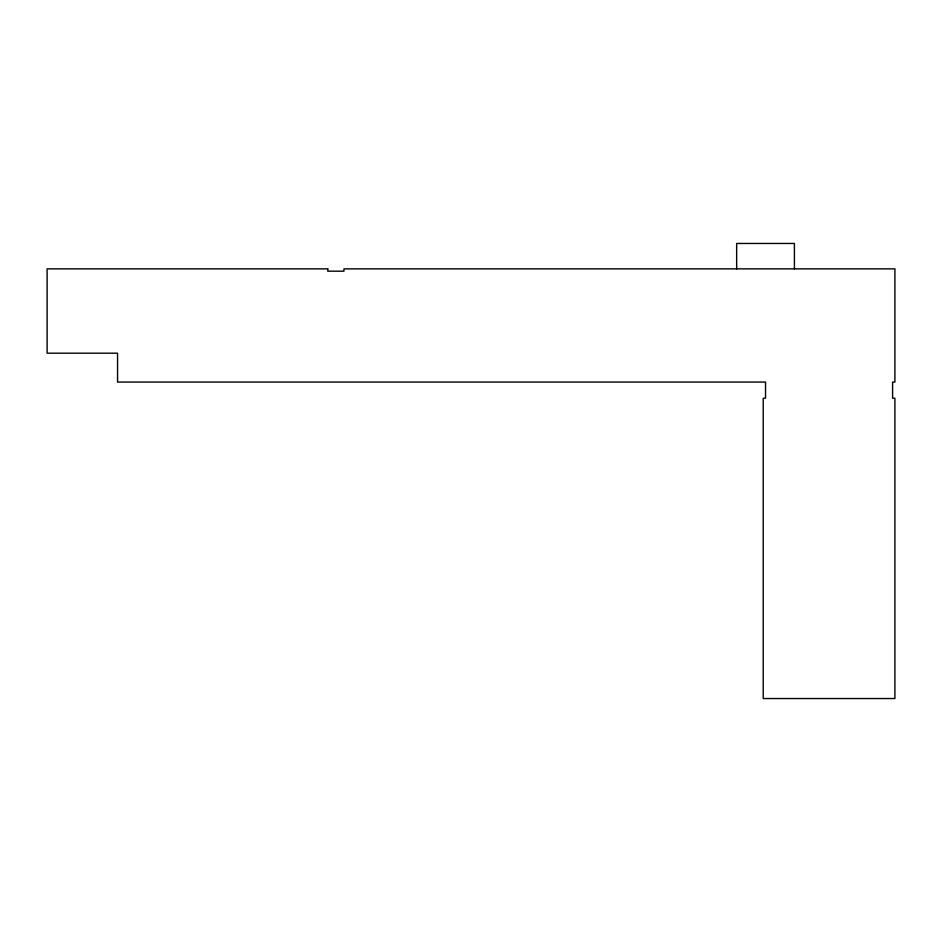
<?xml version="1.0" encoding="UTF-8"?>
<svg xmlns="http://www.w3.org/2000/svg" width="942" height="942" viewBox="0 0 942 942"><rect width="100%" height="100%" fill="white"/><g stroke="black" fill="none" stroke-linecap="round" stroke-linejoin="round"><path stroke-width="1.41" d="M794.412 268.87L794.412 243.46L736.656 243.46L736.656 268.87M327.781 268.87L47.1 268.87L47.1 353.191L117.562 353.191L117.562 382.063L765.54 382.063L765.54 398.231L763.22 398.231L763.22 698.54L894.9 698.54L894.9 398.231L892.592 398.231L892.592 382.063L894.9 382.063L894.9 268.87L343.948 268.87L343.948 271.178L327.781 271.178L327.781 268.87"/></g></svg>
